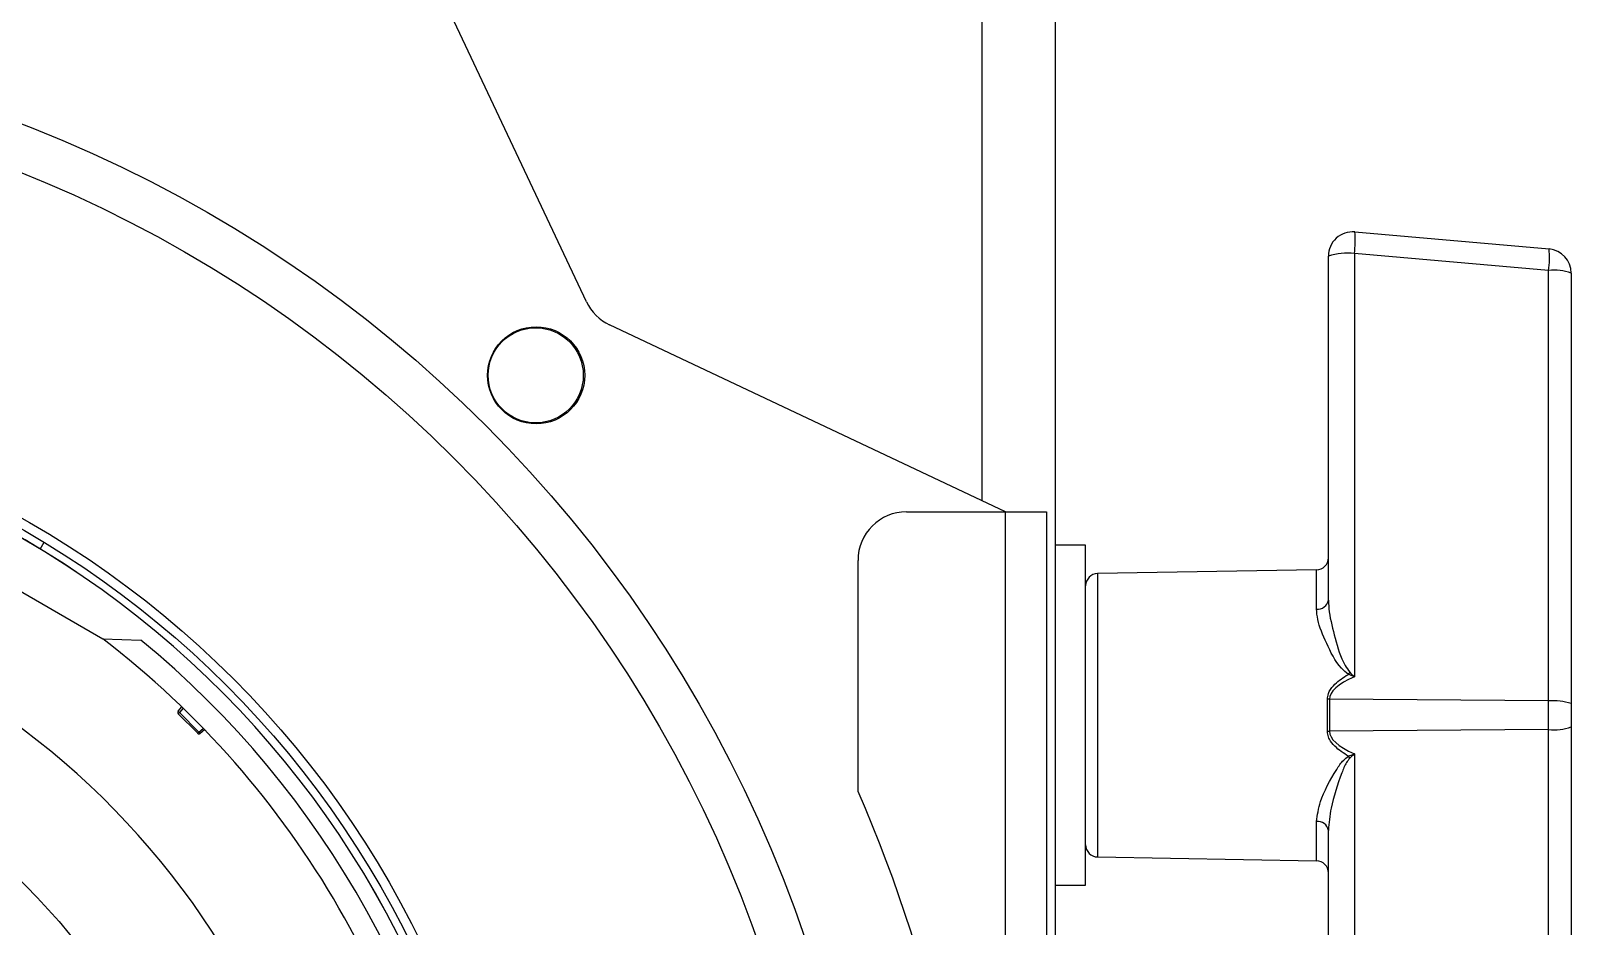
# Model space of a CAD drawing. Extents: x 16.5 to 113.1, y 4.4 to 84.5.
# Drawn here: x 55.21 to 59.176, y 37.04 to 39.344 of the extents above; entities that cross this region are included whole.
import ezdxf

# ---------------------------------------------------------------- set-up
doc = ezdxf.new("R2010")
doc.units = 0
doc.header["$MEASUREMENT"] = 0
doc.linetypes.add('SLD-SOLID', pattern=[0])
doc.layers.add('OBJECT', color=7, linetype='CONTINUOUS')

msp = doc.modelspace()

# ---------------------------------------------------------------- linework, layer by layer
at = {"layer": 'OBJECT', "linetype": 'SLD-SOLID'}
for p, q in [((57.6597, 38.1348), (57.6597, 44.0865)), ((57.8477, 36.5315), (57.8477, 44.0865)), ((56.6406, 38.6471), (56.1784, 39.6269)), ((58.6187, 38.8268), (59.1187, 38.783)), ((58.5507, 37.879), (58.5507, 38.7645)), ((59.1176, 38.7276), (58.6176, 38.7714)), ((58.6176, 38.7714), (58.6176, 37.682)), ((59.1176, 37.6195), (59.1176, 38.7276)), ((59.1757, 38.7208), (59.1757, 37.6127)), ((57.7197, 38.1065), (56.7003, 38.5873)), ((57.4647, 38.1065), (57.7197, 38.1065)), ((57.7197, 33.7065), (57.7197, 38.1065)), ((57.7197, 38.1065), (57.8246, 38.1065)), ((57.8246, 38.1065), (57.8246, 33.7065)), ((57.9257, 38.0202), (57.8477, 38.0202)), ((57.9257, 37.5524), (57.9257, 38.0202)), ((57.3397, 37.3869), (57.3397, 37.9815)), ((58.52, 37.9572), (57.9564, 37.9474)), ((58.52, 37.8562), (58.52, 37.9572)), ((57.9564, 37.9474), (57.9564, 37.2181)), ((58.548, 37.5416), (58.548, 37.6239)), ((58.5534, 37.6239), (58.5534, 37.5416)), ((59.1176, 37.6195), (58.5534, 37.6239)), ((59.1176, 37.5459), (59.1176, 37.6195)), ((59.1757, 37.6127), (59.1757, 37.5528)), ((57.9257, 37.1452), (57.9257, 37.5524)), ((59.1176, 37.5459), (58.5534, 37.5416)), ((59.1176, 36.4378), (59.1176, 37.5459)), ((59.1757, 37.5528), (59.1757, 36.4447)), ((58.6176, 37.4834), (58.6176, 36.4456)), ((58.52, 37.2083), (58.52, 37.3092)), ((58.5507, 36.4538), (58.5507, 37.2864)), ((57.9564, 37.2181), (58.52, 37.2083)), ((57.8477, 37.1452), (57.9257, 37.1452))]:
    msp.add_line(p, q, dxfattribs=at)
at = {"layer": 'OBJECT'}
for p, q in [((54.8643, 38.0862), (55.3952, 37.7797)), ((55.2343, 38.0105), (55.2442, 38.0279)), ((55.3952, 37.7797), (55.4938, 37.7763)), ((55.5893, 37.5932), (55.5988, 37.6045)), ((55.6023, 37.601), (55.5929, 37.5897)), ((55.5929, 37.5897), (55.5896, 37.5864)), ((55.6397, 37.5363), (55.5896, 37.5864)), ((55.5929, 37.5897), (55.643, 37.5396)), ((55.643, 37.5396), (55.6397, 37.5363)), ((55.643, 37.5396), (55.6542, 37.5491)), ((55.6577, 37.5455), (55.6464, 37.536))]:
    msp.add_line(p, q, dxfattribs=at)
at = {"layer": 'OBJECT', "linetype": 'SLD-SOLID'}
for centre, radius in [((53.9597, 35.9065), 3.425), ((53.9597, 35.9065), 3.3075), ((56.511, 38.4577), 0.125), ((56.5099, 38.4577), 0.1225)]:
    msp.add_circle(centre, radius, dxfattribs=at)
at = {"layer": 'OBJECT'}
for radius in [2.5046, 2.48, 1.75]:
    msp.add_circle((53.9597, 35.9065), radius, dxfattribs=at)
at = {"layer": 'OBJECT', "linetype": 'SLD-SOLID'}
for centre, radius, start, end in [((58.6132, 38.7645), 0.0625, 85, 180), ((58.3973, 38.8034), 0.2226, 351.7225, 6.0293), ((58.6003, 38.6106), 0.1617, 83.8455, 107.8399), ((58.8973, 38.7597), 0.2226, 351.7225, 6.0293), ((59.1132, 38.7208), 0.0625, 0, 85), ((59.1312, 38.5932), 0.1351, 70.7758, 95.8013), ((56.7536, 38.7004), 0.125, 205.2532, 244.7468), ((57.4647, 37.9815), 0.125, 90, 180), ((58.5195, 37.9884), 0.0313, 271, 0), ((57.957, 37.9161), 0.0313, 91, 180), ((58.5233, 37.8839), 0.0279, 263.307, 349.932), ((58.4454, 37.7896), 0.1868, 327.0448, 328.9795), ((58.5491, 37.0552), 0.5687, 89.5608, 90.1099), ((59.1312, 37.4851), 0.1351, 70.7758, 95.8013), ((58.5491, 38.1103), 0.5687, 269.8901, 270.4392), ((59.1312, 37.6803), 0.1351, 264.1987, 289.2242), ((58.4454, 37.3758), 0.1868, 31.0205, 32.9552), ((53.9597, 35.9065), 3.69, 336.3466, 23.6534), ((58.5233, 37.2816), 0.0279, 10.068, 96.693), ((57.957, 37.2493), 0.0313, 180, 269), ((58.5195, 37.177), 0.0313, 0, 89)]:
    msp.add_arc(centre, radius, start, end, dxfattribs=at)
at = {"layer": 'OBJECT'}
for centre, radius, start, end in [((53.9597, 35.9065), 2.46, 270.4658, 89.5342), ((53.9597, 35.9065), 2.4599, 270.4658, 89.5342), ((53.9597, 35.9065), 2.05, 278.7913, 81.2087), ((53.9597, 35.9065), 2.36, 7.4623, 52.5373), ((53.9597, 35.9065), 2.4186, 7.3296, 50.6339), ((55.5931, 37.59), 0.005, 140, 225), ((55.6036, 37.6044), 0.0181, 218.1099, 233.8913), ((55.6432, 37.5399), 0.005, 225, 310), ((55.6576, 37.5503), 0.0181, 216.1087, 231.8901)]:
    msp.add_arc(centre, radius, start, end, dxfattribs=at)
at = {"layer": 'OBJECT', "linetype": 'SLD-SOLID'}
for centre, major_axis, start_param, end_param in [((64.5083, 37.5782), (5.9549, -0.0459), 2.99521, 3.142111), ((64.5083, 37.5873), (5.9549, 0.0459), 3.141074, 3.287975)]:
    msp.add_ellipse(centre, major_axis=major_axis, ratio=0.0673, start_param=start_param, end_param=end_param, dxfattribs=at)
for points, knots in [([(58.5507, 37.879), (58.5512, 37.869), (58.5528, 37.8377), (58.5683, 37.7815), (58.5828, 37.7259), (58.6015, 37.6991), (58.6055, 37.6934)], [0, 0, 0, 0, 0.169973, 0.533452, 0.900124, 1, 1, 1, 1]), ([(58.6021, 37.688), (58.5961, 37.6932), (58.5703, 37.7156), (58.5457, 37.7687), (58.5231, 37.8198), (58.5208, 37.8473), (58.52, 37.8562)], [0, 0, 0, 0, 0.109036, 0.471893, 0.829047, 1, 1, 1, 1]), ([(58.548, 37.6239), (58.5486, 37.6288), (58.5502, 37.6418), (58.5669, 37.6643), (58.5864, 37.6787), (58.6003, 37.6869), (58.6021, 37.688)], [0, 0, 0, 0, 0.169267, 0.444069, 0.927204, 1, 1, 1, 1]), ([(58.6176, 37.682), (58.6175, 37.6821), (58.6123, 37.6841), (58.6072, 37.6861), (58.6021, 37.688)], [0, 0, 0, 0, 0.023755, 1, 1, 1, 1]), ([(58.6055, 37.6934), (58.6094, 37.6897), (58.6135, 37.686), (58.6175, 37.6821), (58.6176, 37.682)], [0, 0, 0, 0, 0.976346, 1, 1, 1, 1]), ([(58.6021, 37.4774), (58.5898, 37.4852), (58.571, 37.4971), (58.5555, 37.5163), (58.5493, 37.5296), (58.5485, 37.5366), (58.548, 37.5416)], [0, 0, 0, 0, 0.495881, 0.76116, 0.830865, 1, 1, 1, 1]), ([(58.52, 37.3092), (58.5225, 37.3261), (58.5287, 37.368), (58.5591, 37.424), (58.5856, 37.4648), (58.5979, 37.4743), (58.6021, 37.4774)], [0, 0, 0, 0, 0.316207, 0.785839, 0.927566, 1, 1, 1, 1]), ([(58.6021, 37.4774), (58.6072, 37.4794), (58.6123, 37.4813), (58.6175, 37.4834), (58.6176, 37.4834)], [0, 0, 0, 0, 0.976245, 1, 1, 1, 1]), ([(58.6176, 37.4834), (58.6175, 37.4833), (58.6135, 37.4795), (58.6094, 37.4757), (58.6055, 37.4721)], [0, 0, 0, 0, 0.023654, 1, 1, 1, 1]), ([(58.6055, 37.4721), (58.6026, 37.4685), (58.5938, 37.4573), (58.5769, 37.4129), (58.5566, 37.3528), (58.5524, 37.3054), (58.5507, 37.2864)], [0, 0, 0, 0, 0.064646, 0.203963, 0.682761, 1, 1, 1, 1])]:
    msp.add_open_spline(points, degree=3, knots=knots, dxfattribs=at)

doc.saveas('drawing.dxf')
